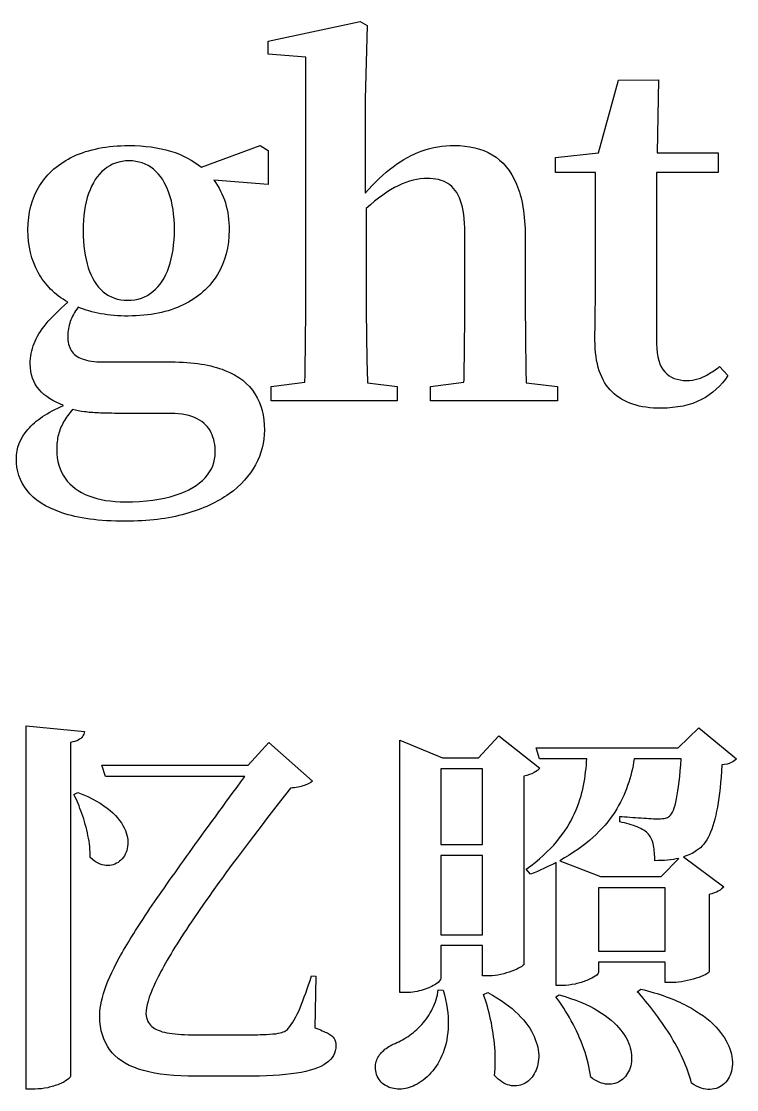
# Model space of a CAD drawing. Extents: x 11992 to 29481, y -6727 to 6811.
# Drawn here: x 28302.8 to 28345.7, y 3347.3 to 3411.4 of the extents above; entities that cross this region are included whole.
import ezdxf

# ---------------------------------------------------------------- set-up
doc = ezdxf.new("R2010")
doc.units = 0
doc.header["$MEASUREMENT"] = 0
doc.layers.add('layer 1', color=8, linetype='CONTINUOUS')
doc.layers.add('zoylight 6节点', color=8, linetype='CONTINUOUS')

# ---------------------------------------------------------------- blocks, each defined once
blk = doc.blocks.new('ddddd')
at = {"layer": 'layer 1', "color": 1}
for points, knots in [([(5.438, 63.586), (5.435, 63.786), (5.431, 64.003), (5.428, 64.235), (5.428, 64.235), (5.424, 64.467), (5.421, 64.706), (5.419, 64.949), (5.419, 64.949), (5.417, 65.193), (5.414, 65.431), (5.412, 65.663), (5.412, 65.663), (5.41, 65.895), (5.41, 66.113), (5.41, 66.312), (5.41, 66.312), (5.41, 66.312), (5.41, 67.981), (5.41, 67.981), (5.41, 67.981), (5.407, 68.623), (5.322, 69.145), (5.152, 69.548), (5.152, 69.548), (4.981, 69.949), (4.737, 70.244), (4.42, 70.431), (4.42, 70.431), (4.105, 70.617), (3.724, 70.71), (3.282, 70.707), (3.282, 70.707), (2.946, 70.707), (2.626, 70.654), (2.324, 70.55), (2.324, 70.55), (2.023, 70.443), (1.731, 70.285), (1.448, 70.072), (1.448, 70.072), (1.168, 69.861), (0.887, 69.595), (0.611, 69.275), (0.611, 69.275), (0.611, 69.275), (0.611, 72.098), (0.611, 72.098), (0.611, 72.098), (0.611, 72.098), (0.667, 74.31), (0.667, 74.31), (0.667, 74.31), (0.667, 74.31), (0.458, 74.435), (0.458, 74.435), (0.458, 74.435), (0.458, 74.435), (-2.296, 73.837), (-2.296, 73.837), (-2.296, 73.837), (-2.296, 73.837), (-2.296, 73.447), (-2.296, 73.447), (-2.296, 73.447), (-2.296, 73.447), (-1.169, 73.364), (-1.169, 73.364), (-1.169, 73.364), (-1.169, 73.364), (-1.169, 66.312), (-1.169, 66.312), (-1.169, 66.312), (-1.169, 66.12), (-1.169, 65.907), (-1.171, 65.677), (-1.171, 65.677), (-1.174, 65.448), (-1.176, 65.211), (-1.178, 64.965), (-1.178, 64.965), (-1.181, 64.722), (-1.183, 64.483), (-1.188, 64.252), (-1.188, 64.252), (-1.19, 64.017), (-1.192, 63.799), (-1.197, 63.6), (-1.197, 63.6), (-1.197, 63.6), (-2.212, 63.475), (-2.212, 63.475), (-2.212, 63.475), (-2.212, 63.475), (-2.212, 63.044), (-2.212, 63.044), (-2.212, 63.044), (-2.212, 63.044), (1.571, 63.044), (1.571, 63.044), (1.571, 63.044), (1.571, 63.044), (1.571, 63.475), (1.571, 63.475), (1.571, 63.475), (1.571, 63.475), (0.681, 63.586), (0.681, 63.586), (0.681, 63.586), (0.674, 63.786), (0.667, 64.003), (0.662, 64.24), (0.662, 64.24), (0.658, 64.474), (0.653, 64.715), (0.648, 64.958), (0.648, 64.958), (0.646, 65.204), (0.644, 65.443), (0.641, 65.675), (0.641, 65.675), (0.639, 65.907), (0.639, 66.12), (0.639, 66.312), (0.639, 66.312), (0.639, 66.312), (0.639, 68.816), (0.639, 68.816), (0.639, 68.816), (0.98, 69.129), (1.3, 69.356), (1.603, 69.502), (1.603, 69.502), (1.907, 69.65), (2.197, 69.722), (2.475, 69.72), (2.475, 69.72), (2.716, 69.722), (2.922, 69.671), (3.089, 69.567), (3.089, 69.567), (3.256, 69.462), (3.384, 69.291), (3.47, 69.052), (3.47, 69.052), (3.558, 68.813), (3.602, 68.494), (3.602, 68.092), (3.602, 68.092), (3.602, 68.092), (3.602, 66.312), (3.602, 66.312), (3.602, 66.312), (3.602, 66.113), (3.602, 65.895), (3.599, 65.663), (3.599, 65.663), (3.597, 65.431), (3.597, 65.193), (3.592, 64.952), (3.592, 64.952), (3.59, 64.708), (3.588, 64.472), (3.585, 64.24), (3.585, 64.24), (3.581, 64.01), (3.578, 63.797), (3.574, 63.6), (3.574, 63.6), (3.574, 63.6), (2.572, 63.475), (2.572, 63.475), (2.572, 63.475), (2.572, 63.475), (2.572, 63.044), (2.572, 63.044), (2.572, 63.044), (2.572, 63.044), (6.383, 63.044), (6.383, 63.044), (6.383, 63.044), (6.383, 63.044), (6.383, 63.475), (6.383, 63.475), (6.383, 63.475), (6.383, 63.475), (5.438, 63.586), (5.438, 63.586)], [0, 0, 0, 0, 0.021277, 0.021277, 0.021277, 0.021277, 0.042553, 0.042553, 0.042553, 0.042553, 0.06383, 0.06383, 0.06383, 0.06383, 0.085106, 0.085106, 0.085106, 0.085106, 0.106383, 0.106383, 0.106383, 0.106383, 0.12766, 0.12766, 0.12766, 0.12766, 0.148936, 0.148936, 0.148936, 0.148936, 0.170213, 0.170213, 0.170213, 0.170213, 0.191489, 0.191489, 0.191489, 0.191489, 0.212766, 0.212766, 0.212766, 0.212766, 0.234043, 0.234043, 0.234043, 0.234043, 0.255319, 0.255319, 0.255319, 0.255319, 0.276596, 0.276596, 0.276596, 0.276596, 0.297872, 0.297872, 0.297872, 0.297872, 0.319149, 0.319149, 0.319149, 0.319149, 0.340426, 0.340426, 0.340426, 0.340426, 0.361702, 0.361702, 0.361702, 0.361702, 0.382979, 0.382979, 0.382979, 0.382979, 0.404255, 0.404255, 0.404255, 0.404255, 0.425532, 0.425532, 0.425532, 0.425532, 0.446809, 0.446809, 0.446809, 0.446809, 0.468085, 0.468085, 0.468085, 0.468085, 0.489362, 0.489362, 0.489362, 0.489362, 0.510638, 0.510638, 0.510638, 0.510638, 0.531915, 0.531915, 0.531915, 0.531915, 0.553191, 0.553191, 0.553191, 0.553191, 0.574468, 0.574468, 0.574468, 0.574468, 0.595745, 0.595745, 0.595745, 0.595745, 0.617021, 0.617021, 0.617021, 0.617021, 0.638298, 0.638298, 0.638298, 0.638298, 0.659574, 0.659574, 0.659574, 0.659574, 0.680851, 0.680851, 0.680851, 0.680851, 0.702128, 0.702128, 0.702128, 0.702128, 0.723404, 0.723404, 0.723404, 0.723404, 0.744681, 0.744681, 0.744681, 0.744681, 0.765957, 0.765957, 0.765957, 0.765957, 0.787234, 0.787234, 0.787234, 0.787234, 0.808511, 0.808511, 0.808511, 0.808511, 0.829787, 0.829787, 0.829787, 0.829787, 0.851064, 0.851064, 0.851064, 0.851064, 0.87234, 0.87234, 0.87234, 0.87234, 0.893617, 0.893617, 0.893617, 0.893617, 0.914894, 0.914894, 0.914894, 0.914894, 0.93617, 0.93617, 0.93617, 0.93617, 0.957447, 0.957447, 0.957447, 0.957447, 0.978723, 0.978723, 0.978723, 0.978723, 1, 1, 1, 1]), ([(11.244, 64.073), (11.121, 63.98), (11.005, 63.904), (10.901, 63.841), (10.901, 63.841), (10.796, 63.779), (10.692, 63.732), (10.59, 63.702), (10.59, 63.702), (10.486, 63.672), (10.375, 63.656), (10.256, 63.656), (10.256, 63.656), (9.976, 63.653), (9.756, 63.739), (9.596, 63.913), (9.596, 63.913), (9.436, 64.087), (9.355, 64.367), (9.352, 64.754), (9.352, 64.754), (9.352, 64.754), (9.352, 69.901), (9.352, 69.901), (9.352, 69.901), (9.352, 69.901), (11.202, 69.901), (11.202, 69.901), (11.202, 69.901), (11.202, 69.901), (11.202, 70.485), (11.202, 70.485), (11.202, 70.485), (11.202, 70.485), (9.366, 70.485), (9.366, 70.485), (9.366, 70.485), (9.366, 70.485), (9.408, 72.682), (9.408, 72.682), (9.408, 72.682), (9.408, 72.682), (8.212, 72.668), (8.212, 72.668), (8.212, 72.668), (8.212, 72.668), (7.614, 70.485), (7.614, 70.485), (7.614, 70.485), (7.614, 70.485), (6.32, 70.346), (6.32, 70.346), (6.32, 70.346), (6.32, 70.346), (6.32, 69.901), (6.32, 69.901), (6.32, 69.901), (6.32, 69.901), (7.516, 69.901), (7.516, 69.901), (7.516, 69.901), (7.516, 69.901), (7.516, 66.257), (7.516, 66.257), (7.516, 66.257), (7.516, 66.073), (7.514, 65.902), (7.514, 65.747), (7.514, 65.747), (7.512, 65.591), (7.509, 65.443), (7.507, 65.302), (7.507, 65.302), (7.505, 65.158), (7.503, 65.012), (7.503, 64.866), (7.503, 64.866), (7.505, 64.159), (7.676, 63.642), (8.017, 63.313), (8.017, 63.313), (8.358, 62.981), (8.849, 62.819), (9.491, 62.821), (9.491, 62.821), (9.964, 62.824), (10.365, 62.909), (10.697, 63.081), (10.697, 63.081), (11.028, 63.25), (11.293, 63.493), (11.494, 63.809), (11.494, 63.809), (11.494, 63.809), (11.244, 64.073), (11.244, 64.073)], [0, 0, 0, 0, 0.041667, 0.041667, 0.041667, 0.041667, 0.083333, 0.083333, 0.083333, 0.083333, 0.125, 0.125, 0.125, 0.125, 0.166667, 0.166667, 0.166667, 0.166667, 0.208333, 0.208333, 0.208333, 0.208333, 0.25, 0.25, 0.25, 0.25, 0.291667, 0.291667, 0.291667, 0.291667, 0.333333, 0.333333, 0.333333, 0.333333, 0.375, 0.375, 0.375, 0.375, 0.416667, 0.416667, 0.416667, 0.416667, 0.458333, 0.458333, 0.458333, 0.458333, 0.5, 0.5, 0.5, 0.5, 0.541667, 0.541667, 0.541667, 0.541667, 0.583333, 0.583333, 0.583333, 0.583333, 0.625, 0.625, 0.625, 0.625, 0.666667, 0.666667, 0.666667, 0.666667, 0.708333, 0.708333, 0.708333, 0.708333, 0.75, 0.75, 0.75, 0.75, 0.791667, 0.791667, 0.791667, 0.791667, 0.833333, 0.833333, 0.833333, 0.833333, 0.875, 0.875, 0.875, 0.875, 0.916667, 0.916667, 0.916667, 0.916667, 0.958333, 0.958333, 0.958333, 0.958333, 1, 1, 1, 1]), ([(-2.302, 70.554), (-2.302, 70.554), (-2.538, 70.707), (-2.538, 70.707), (-2.538, 70.707), (-2.538, 70.707), (-4.305, 70.054), (-4.305, 70.054), (-4.305, 70.054), (-4.555, 70.264), (-4.864, 70.424), (-5.227, 70.538), (-5.227, 70.538), (-5.591, 70.649), (-6.009, 70.707), (-6.475, 70.707), (-6.475, 70.707), (-7.128, 70.705), (-7.682, 70.596), (-8.132, 70.385), (-8.132, 70.385), (-8.582, 70.174), (-8.925, 69.877), (-9.157, 69.5), (-9.157, 69.5), (-9.388, 69.122), (-9.504, 68.681), (-9.507, 68.176), (-9.507, 68.176), (-9.504, 67.694), (-9.402, 67.267), (-9.201, 66.899), (-9.201, 66.899), (-8.997, 66.528), (-8.7, 66.231), (-8.31, 66.006), (-8.31, 66.006), (-8.579, 65.772), (-8.795, 65.554), (-8.962, 65.355), (-8.962, 65.355), (-9.126, 65.153), (-9.247, 64.956), (-9.323, 64.764), (-9.323, 64.764), (-9.4, 64.569), (-9.437, 64.367), (-9.437, 64.156), (-9.437, 64.156), (-9.435, 63.839), (-9.347, 63.579), (-9.17, 63.38), (-9.17, 63.38), (-8.997, 63.178), (-8.751, 63.021), (-8.436, 62.905), (-8.436, 62.905), (-8.92, 62.696), (-9.279, 62.457), (-9.509, 62.188), (-9.509, 62.188), (-9.741, 61.92), (-9.857, 61.625), (-9.854, 61.305), (-9.854, 61.305), (-9.859, 60.953), (-9.752, 60.638), (-9.534, 60.355), (-9.534, 60.355), (-9.319, 60.072), (-8.971, 59.85), (-8.491, 59.683), (-8.491, 59.683), (-8.009, 59.516), (-7.374, 59.432), (-6.586, 59.428), (-6.586, 59.428), (-5.9, 59.43), (-5.297, 59.504), (-4.778, 59.65), (-4.778, 59.65), (-4.258, 59.796), (-3.823, 59.996), (-3.473, 60.25), (-3.473, 60.25), (-3.12, 60.503), (-2.858, 60.795), (-2.68, 61.124), (-2.68, 61.124), (-2.501, 61.451), (-2.413, 61.799), (-2.413, 62.168), (-2.413, 62.168), (-2.411, 62.587), (-2.506, 62.949), (-2.696, 63.255), (-2.696, 63.255), (-2.886, 63.558), (-3.188, 63.795), (-3.6, 63.959), (-3.6, 63.959), (-4.013, 64.126), (-4.548, 64.21), (-5.209, 64.212), (-5.209, 64.212), (-5.209, 64.212), (-7.253, 64.212), (-7.253, 64.212), (-7.253, 64.212), (-7.511, 64.212), (-7.719, 64.242), (-7.875, 64.3), (-7.875, 64.3), (-8.03, 64.356), (-8.141, 64.442), (-8.208, 64.555), (-8.208, 64.555), (-8.278, 64.669), (-8.313, 64.81), (-8.31, 64.977), (-8.31, 64.977), (-8.31, 65.135), (-8.285, 65.285), (-8.236, 65.427), (-8.236, 65.427), (-8.185, 65.566), (-8.109, 65.71), (-8.004, 65.853), (-8.004, 65.853), (-7.796, 65.77), (-7.566, 65.705), (-7.316, 65.659), (-7.316, 65.659), (-7.066, 65.612), (-6.794, 65.589), (-6.502, 65.589), (-6.502, 65.589), (-5.851, 65.594), (-5.302, 65.705), (-4.85, 65.923), (-4.85, 65.923), (-4.4, 66.141), (-4.057, 66.444), (-3.823, 66.832), (-3.823, 66.832), (-3.589, 67.219), (-3.473, 67.666), (-3.47, 68.176), (-3.47, 68.176), (-3.47, 68.463), (-3.507, 68.732), (-3.584, 68.983), (-3.584, 68.983), (-3.66, 69.235), (-3.776, 69.462), (-3.929, 69.664), (-3.929, 69.664), (-3.929, 69.664), (-2.302, 69.539), (-2.302, 69.539), (-2.302, 69.539), (-2.302, 69.539), (-2.302, 70.554), (-2.302, 70.554)], [0, 0, 0, 0, 0.02439, 0.02439, 0.02439, 0.02439, 0.04878, 0.04878, 0.04878, 0.04878, 0.073171, 0.073171, 0.073171, 0.073171, 0.097561, 0.097561, 0.097561, 0.097561, 0.121951, 0.121951, 0.121951, 0.121951, 0.146341, 0.146341, 0.146341, 0.146341, 0.170732, 0.170732, 0.170732, 0.170732, 0.195122, 0.195122, 0.195122, 0.195122, 0.219512, 0.219512, 0.219512, 0.219512, 0.243902, 0.243902, 0.243902, 0.243902, 0.268293, 0.268293, 0.268293, 0.268293, 0.292683, 0.292683, 0.292683, 0.292683, 0.317073, 0.317073, 0.317073, 0.317073, 0.341463, 0.341463, 0.341463, 0.341463, 0.365854, 0.365854, 0.365854, 0.365854, 0.390244, 0.390244, 0.390244, 0.390244, 0.414634, 0.414634, 0.414634, 0.414634, 0.439024, 0.439024, 0.439024, 0.439024, 0.463415, 0.463415, 0.463415, 0.463415, 0.487805, 0.487805, 0.487805, 0.487805, 0.512195, 0.512195, 0.512195, 0.512195, 0.536585, 0.536585, 0.536585, 0.536585, 0.560976, 0.560976, 0.560976, 0.560976, 0.585366, 0.585366, 0.585366, 0.585366, 0.609756, 0.609756, 0.609756, 0.609756, 0.634146, 0.634146, 0.634146, 0.634146, 0.658537, 0.658537, 0.658537, 0.658537, 0.682927, 0.682927, 0.682927, 0.682927, 0.707317, 0.707317, 0.707317, 0.707317, 0.731707, 0.731707, 0.731707, 0.731707, 0.756098, 0.756098, 0.756098, 0.756098, 0.780488, 0.780488, 0.780488, 0.780488, 0.804878, 0.804878, 0.804878, 0.804878, 0.829268, 0.829268, 0.829268, 0.829268, 0.853659, 0.853659, 0.853659, 0.853659, 0.878049, 0.878049, 0.878049, 0.878049, 0.902439, 0.902439, 0.902439, 0.902439, 0.926829, 0.926829, 0.926829, 0.926829, 0.95122, 0.95122, 0.95122, 0.95122, 0.97561, 0.97561, 0.97561, 0.97561, 1, 1, 1, 1]), ([(-6.516, 66.062), (-6.804, 66.064), (-7.047, 66.15), (-7.246, 66.319), (-7.246, 66.319), (-7.444, 66.488), (-7.594, 66.727), (-7.696, 67.038), (-7.696, 67.038), (-7.8, 67.351), (-7.852, 67.719), (-7.852, 68.148), (-7.852, 68.148), (-7.852, 68.582), (-7.796, 68.955), (-7.687, 69.268), (-7.687, 69.268), (-7.578, 69.581), (-7.42, 69.822), (-7.214, 69.991), (-7.214, 69.991), (-7.01, 70.16), (-6.762, 70.246), (-6.475, 70.248), (-6.475, 70.248), (-6.189, 70.246), (-5.946, 70.163), (-5.744, 69.996), (-5.744, 69.996), (-5.54, 69.831), (-5.385, 69.592), (-5.276, 69.286), (-5.276, 69.286), (-5.167, 68.98), (-5.112, 68.614), (-5.112, 68.19), (-5.112, 68.19), (-5.112, 67.752), (-5.167, 67.374), (-5.278, 67.056), (-5.278, 67.056), (-5.387, 66.739), (-5.547, 66.495), (-5.756, 66.324), (-5.756, 66.324), (-5.965, 66.15), (-6.22, 66.064), (-6.516, 66.062)], [0, 0, 0, 0, 0.083333, 0.083333, 0.083333, 0.083333, 0.166667, 0.166667, 0.166667, 0.166667, 0.25, 0.25, 0.25, 0.25, 0.333333, 0.333333, 0.333333, 0.333333, 0.416667, 0.416667, 0.416667, 0.416667, 0.5, 0.5, 0.5, 0.5, 0.583333, 0.583333, 0.583333, 0.583333, 0.666667, 0.666667, 0.666667, 0.666667, 0.75, 0.75, 0.75, 0.75, 0.833333, 0.833333, 0.833333, 0.833333, 0.916667, 0.916667, 0.916667, 0.916667, 1, 1, 1, 1]), ([(-5.223, 62.668), (-4.891, 62.666), (-4.627, 62.613), (-4.432, 62.508), (-4.432, 62.508), (-4.235, 62.404), (-4.096, 62.263), (-4.01, 62.086), (-4.01, 62.086), (-3.927, 61.913), (-3.885, 61.716), (-3.888, 61.5), (-3.888, 61.5), (-3.888, 61.215), (-3.987, 60.96), (-4.189, 60.737), (-4.189, 60.737), (-4.388, 60.515), (-4.69, 60.339), (-5.088, 60.209), (-5.088, 60.209), (-5.489, 60.079), (-5.988, 60.014), (-6.586, 60.012), (-6.586, 60.012), (-7.01, 60.012), (-7.374, 60.072), (-7.682, 60.19), (-7.682, 60.19), (-7.988, 60.308), (-8.225, 60.485), (-8.392, 60.719), (-8.392, 60.719), (-8.558, 60.951), (-8.642, 61.24), (-8.644, 61.583), (-8.644, 61.583), (-8.644, 61.743), (-8.628, 61.892), (-8.593, 62.026), (-8.593, 62.026), (-8.558, 62.161), (-8.505, 62.288), (-8.436, 62.411), (-8.436, 62.411), (-8.366, 62.534), (-8.278, 62.657), (-8.171, 62.78), (-8.171, 62.78), (-8.058, 62.752), (-7.937, 62.731), (-7.812, 62.715), (-7.812, 62.715), (-7.687, 62.698), (-7.548, 62.687), (-7.39, 62.68), (-7.39, 62.68), (-7.233, 62.671), (-7.047, 62.668), (-6.836, 62.668), (-6.836, 62.668), (-6.836, 62.668), (-5.223, 62.668), (-5.223, 62.668)], [0, 0, 0, 0, 0.0625, 0.0625, 0.0625, 0.0625, 0.125, 0.125, 0.125, 0.125, 0.1875, 0.1875, 0.1875, 0.1875, 0.25, 0.25, 0.25, 0.25, 0.3125, 0.3125, 0.3125, 0.3125, 0.375, 0.375, 0.375, 0.375, 0.4375, 0.4375, 0.4375, 0.4375, 0.5, 0.5, 0.5, 0.5, 0.5625, 0.5625, 0.5625, 0.5625, 0.625, 0.625, 0.625, 0.625, 0.6875, 0.6875, 0.6875, 0.6875, 0.75, 0.75, 0.75, 0.75, 0.8125, 0.8125, 0.8125, 0.8125, 0.875, 0.875, 0.875, 0.875, 0.9375, 0.9375, 0.9375, 0.9375, 1, 1, 1, 1])]:
    blk.add_open_spline(points, degree=3, knots=knots, dxfattribs=at)
at = {"layer": 'layer 1'}
for points, knots in [([(-9.558, 53.291), (-9.558, 53.291), (-9.558, 42.384), (-9.558, 42.384), (-9.558, 42.384), (-9.558, 42.384), (-9.29, 42.384), (-9.29, 42.384), (-9.29, 42.384), (-9.164, 42.386), (-9.038, 42.399), (-8.914, 42.426), (-8.914, 42.426), (-8.79, 42.456), (-8.675, 42.491), (-8.573, 42.531), (-8.573, 42.531), (-8.47, 42.574), (-8.388, 42.617), (-8.326, 42.659), (-8.326, 42.659), (-8.264, 42.702), (-8.233, 42.737), (-8.231, 42.768), (-8.231, 42.768), (-8.231, 42.768), (-8.231, 52.79), (-8.231, 52.79), (-8.231, 52.79), (-8.132, 52.806), (-8.053, 52.829), (-7.996, 52.86), (-7.996, 52.86), (-7.938, 52.889), (-7.896, 52.926), (-7.868, 52.971), (-7.868, 52.971), (-7.841, 53.014), (-7.822, 53.062), (-7.812, 53.116), (-7.812, 53.116), (-7.812, 53.116), (-9.558, 53.291), (-9.558, 53.291)], [0, 0, 0, 0, 0.090909, 0.090909, 0.090909, 0.090909, 0.181818, 0.181818, 0.181818, 0.181818, 0.272727, 0.272727, 0.272727, 0.272727, 0.363636, 0.363636, 0.363636, 0.363636, 0.454545, 0.454545, 0.454545, 0.454545, 0.545455, 0.545455, 0.545455, 0.545455, 0.636364, 0.636364, 0.636364, 0.636364, 0.727273, 0.727273, 0.727273, 0.727273, 0.818182, 0.818182, 0.818182, 0.818182, 0.909091, 0.909091, 0.909091, 0.909091, 1, 1, 1, 1]), ([(10.624, 53.233), (10.624, 53.233), (9.995, 52.628), (9.995, 52.628), (9.995, 52.628), (9.995, 52.628), (5.735, 52.628), (5.735, 52.628), (5.735, 52.628), (5.735, 52.628), (5.839, 52.302), (5.839, 52.302), (5.839, 52.302), (5.839, 52.302), (7.259, 52.302), (7.259, 52.302), (7.259, 52.302), (7.246, 52.04), (7.211, 51.77), (7.159, 51.494), (7.159, 51.494), (7.106, 51.221), (7.019, 50.942), (6.893, 50.66), (6.893, 50.66), (6.769, 50.379), (6.588, 50.098), (6.355, 49.816), (6.355, 49.816), (6.123, 49.535), (5.82, 49.258), (5.444, 48.984), (5.444, 48.984), (5.444, 48.984), (5.572, 48.833), (5.572, 48.833), (5.572, 48.833), (5.851, 48.949), (6.107, 49.066), (6.34, 49.182), (6.34, 49.182), (6.34, 49.182), (6.34, 45.492), (6.34, 45.492), (6.34, 45.492), (6.34, 45.492), (6.514, 45.492), (6.514, 45.492), (6.514, 45.492), (6.65, 45.494), (6.782, 45.509), (6.912, 45.538), (6.912, 45.538), (7.04, 45.568), (7.159, 45.602), (7.263, 45.647), (7.263, 45.647), (7.368, 45.69), (7.452, 45.732), (7.514, 45.777), (7.514, 45.777), (7.576, 45.82), (7.607, 45.859), (7.609, 45.888), (7.609, 45.888), (7.609, 45.888), (7.609, 46.19), (7.609, 46.19), (7.609, 46.19), (7.609, 46.19), (9.611, 46.19), (9.611, 46.19), (9.611, 46.19), (9.611, 46.19), (9.611, 45.585), (9.611, 45.585), (9.611, 45.585), (9.611, 45.585), (9.844, 45.585), (9.844, 45.585), (9.844, 45.585), (9.95, 45.587), (10.065, 45.599), (10.189, 45.624), (10.189, 45.624), (10.311, 45.647), (10.428, 45.676), (10.538, 45.711), (10.538, 45.711), (10.649, 45.746), (10.74, 45.781), (10.812, 45.816), (10.812, 45.816), (10.884, 45.851), (10.92, 45.878), (10.926, 45.899), (10.926, 45.899), (10.926, 45.899), (10.926, 48.227), (10.926, 48.227), (10.926, 48.227), (11.037, 48.253), (11.13, 48.286), (11.204, 48.326), (11.204, 48.326), (11.279, 48.369), (11.334, 48.414), (11.369, 48.46), (11.369, 48.46), (11.369, 48.46), (10.158, 49.357), (10.158, 49.357), (10.158, 49.357), (10.234, 49.38), (10.303, 49.407), (10.369, 49.436), (10.369, 49.436), (10.435, 49.467), (10.496, 49.502), (10.554, 49.543), (10.554, 49.543), (10.709, 49.646), (10.835, 49.803), (10.936, 50.016), (10.936, 50.016), (11.037, 50.228), (11.116, 50.507), (11.176, 50.85), (11.176, 50.85), (11.237, 51.196), (11.281, 51.617), (11.31, 52.115), (11.31, 52.115), (11.427, 52.127), (11.518, 52.15), (11.588, 52.183), (11.588, 52.183), (11.66, 52.214), (11.714, 52.255), (11.753, 52.302), (11.753, 52.302), (11.753, 52.302), (10.624, 53.233), (10.624, 53.233)], [0, 0, 0, 0, 0.027778, 0.027778, 0.027778, 0.027778, 0.055556, 0.055556, 0.055556, 0.055556, 0.083333, 0.083333, 0.083333, 0.083333, 0.111111, 0.111111, 0.111111, 0.111111, 0.138889, 0.138889, 0.138889, 0.138889, 0.166667, 0.166667, 0.166667, 0.166667, 0.194444, 0.194444, 0.194444, 0.194444, 0.222222, 0.222222, 0.222222, 0.222222, 0.25, 0.25, 0.25, 0.25, 0.277778, 0.277778, 0.277778, 0.277778, 0.305556, 0.305556, 0.305556, 0.305556, 0.333333, 0.333333, 0.333333, 0.333333, 0.361111, 0.361111, 0.361111, 0.361111, 0.388889, 0.388889, 0.388889, 0.388889, 0.416667, 0.416667, 0.416667, 0.416667, 0.444444, 0.444444, 0.444444, 0.444444, 0.472222, 0.472222, 0.472222, 0.472222, 0.5, 0.5, 0.5, 0.5, 0.527778, 0.527778, 0.527778, 0.527778, 0.555556, 0.555556, 0.555556, 0.555556, 0.583333, 0.583333, 0.583333, 0.583333, 0.611111, 0.611111, 0.611111, 0.611111, 0.638889, 0.638889, 0.638889, 0.638889, 0.666667, 0.666667, 0.666667, 0.666667, 0.694444, 0.694444, 0.694444, 0.694444, 0.722222, 0.722222, 0.722222, 0.722222, 0.75, 0.75, 0.75, 0.75, 0.777778, 0.777778, 0.777778, 0.777778, 0.805556, 0.805556, 0.805556, 0.805556, 0.833333, 0.833333, 0.833333, 0.833333, 0.861111, 0.861111, 0.861111, 0.861111, 0.888889, 0.888889, 0.888889, 0.888889, 0.916667, 0.916667, 0.916667, 0.916667, 0.944444, 0.944444, 0.944444, 0.944444, 0.972222, 0.972222, 0.972222, 0.972222, 1, 1, 1, 1]), ([(4.338, 45.783), (4.448, 45.785), (4.561, 45.798), (4.679, 45.824), (4.679, 45.824), (4.797, 45.851), (4.91, 45.884), (5.013, 45.923), (5.013, 45.923), (5.118, 45.961), (5.201, 46), (5.267, 46.039), (5.267, 46.039), (5.333, 46.076), (5.37, 46.107), (5.374, 46.132), (5.374, 46.132), (5.374, 46.132), (5.374, 51.778), (5.374, 51.778), (5.374, 51.778), (5.496, 51.803), (5.597, 51.838), (5.678, 51.883), (5.678, 51.883), (5.758, 51.927), (5.816, 51.974), (5.851, 52.022), (5.851, 52.022), (5.851, 52.022), (4.617, 52.988), (4.617, 52.988), (4.617, 52.988), (4.617, 52.988), (4.012, 52.325), (4.012, 52.325), (4.012, 52.325), (4.012, 52.325), (2.929, 52.325), (2.929, 52.325), (2.929, 52.325), (2.929, 52.325), (1.649, 52.86), (1.649, 52.86), (1.649, 52.86), (1.649, 52.86), (1.649, 45.282), (1.649, 45.282), (1.649, 45.282), (1.649, 45.282), (1.835, 45.282), (1.835, 45.282), (1.835, 45.282), (2.019, 45.284), (2.192, 45.311), (2.349, 45.364), (2.349, 45.364), (2.508, 45.414), (2.636, 45.472), (2.733, 45.538), (2.733, 45.538), (2.83, 45.606), (2.881, 45.665), (2.883, 45.713), (2.883, 45.713), (2.883, 45.713), (2.883, 46.691), (2.883, 46.691), (2.883, 46.691), (2.883, 46.691), (4.128, 46.691), (4.128, 46.691), (4.128, 46.691), (4.128, 46.691), (4.128, 45.783), (4.128, 45.783), (4.128, 45.783), (4.128, 45.783), (4.338, 45.783), (4.338, 45.783)], [0, 0, 0, 0, 0.05, 0.05, 0.05, 0.05, 0.1, 0.1, 0.1, 0.1, 0.15, 0.15, 0.15, 0.15, 0.2, 0.2, 0.2, 0.2, 0.25, 0.25, 0.25, 0.25, 0.3, 0.3, 0.3, 0.3, 0.35, 0.35, 0.35, 0.35, 0.4, 0.4, 0.4, 0.4, 0.45, 0.45, 0.45, 0.45, 0.5, 0.5, 0.5, 0.5, 0.55, 0.55, 0.55, 0.55, 0.6, 0.6, 0.6, 0.6, 0.65, 0.65, 0.65, 0.65, 0.7, 0.7, 0.7, 0.7, 0.75, 0.75, 0.75, 0.75, 0.8, 0.8, 0.8, 0.8, 0.85, 0.85, 0.85, 0.85, 0.9, 0.9, 0.9, 0.9, 0.95, 0.95, 0.95, 0.95, 1, 1, 1, 1]), ([(-0.874, 45.771), (-0.874, 45.771), (-1.002, 45.783), (-1.002, 45.783), (-1.002, 45.783), (-1.117, 45.414), (-1.231, 45.096), (-1.342, 44.826), (-1.342, 44.826), (-1.454, 44.557), (-1.575, 44.347), (-1.701, 44.2), (-1.701, 44.2), (-1.728, 44.169), (-1.765, 44.14), (-1.81, 44.116), (-1.81, 44.116), (-1.856, 44.093), (-1.92, 44.074), (-2.005, 44.058), (-2.005, 44.058), (-2.091, 44.043), (-2.207, 44.033), (-2.355, 44.025), (-2.355, 44.025), (-2.502, 44.017), (-2.692, 44.014), (-2.923, 44.014), (-2.923, 44.014), (-2.923, 44.014), (-4.483, 44.014), (-4.483, 44.014), (-4.483, 44.014), (-4.789, 44.012), (-5.048, 44.027), (-5.259, 44.06), (-5.259, 44.06), (-5.47, 44.093), (-5.633, 44.151), (-5.752, 44.235), (-5.752, 44.235), (-5.868, 44.318), (-5.938, 44.434), (-5.961, 44.584), (-5.961, 44.584), (-5.983, 44.768), (-5.921, 45.036), (-5.771, 45.389), (-5.771, 45.389), (-5.622, 45.742), (-5.375, 46.194), (-5.032, 46.743), (-5.032, 46.743), (-4.689, 47.292), (-4.235, 47.954), (-3.674, 48.726), (-3.674, 48.726), (-3.113, 49.498), (-2.432, 50.394), (-1.631, 51.417), (-1.631, 51.417), (-1.464, 51.434), (-1.326, 51.462), (-1.22, 51.496), (-1.22, 51.496), (-1.115, 51.531), (-1.03, 51.574), (-0.968, 51.626), (-0.968, 51.626), (-0.968, 51.626), (-2.283, 52.79), (-2.283, 52.79), (-2.283, 52.79), (-2.283, 52.79), (-2.9, 52.104), (-2.9, 52.104), (-2.9, 52.104), (-2.9, 52.104), (-7.288, 52.104), (-7.288, 52.104), (-7.288, 52.104), (-7.288, 52.104), (-7.184, 51.766), (-7.184, 51.766), (-7.184, 51.766), (-7.184, 51.766), (-3.005, 51.766), (-3.005, 51.766), (-3.005, 51.766), (-3.625, 50.916), (-4.178, 50.158), (-4.661, 49.486), (-4.661, 49.486), (-5.144, 48.817), (-5.562, 48.222), (-5.913, 47.702), (-5.913, 47.702), (-6.262, 47.182), (-6.547, 46.72), (-6.768, 46.32), (-6.768, 46.32), (-6.99, 45.919), (-7.147, 45.564), (-7.242, 45.253), (-7.242, 45.253), (-7.337, 44.941), (-7.372, 44.662), (-7.346, 44.409), (-7.346, 44.409), (-7.314, 44.029), (-7.191, 43.719), (-6.98, 43.476), (-6.98, 43.476), (-6.77, 43.234), (-6.458, 43.055), (-6.043, 42.941), (-6.043, 42.941), (-5.63, 42.824), (-5.102, 42.768), (-4.46, 42.768), (-4.46, 42.768), (-4.46, 42.768), (-3.016, 42.768), (-3.016, 42.768), (-3.016, 42.768), (-2.382, 42.768), (-1.86, 42.799), (-1.454, 42.861), (-1.454, 42.861), (-1.049, 42.925), (-0.75, 43.024), (-0.556, 43.16), (-0.556, 43.16), (-0.364, 43.296), (-0.267, 43.47), (-0.269, 43.688), (-0.269, 43.688), (-0.267, 43.775), (-0.285, 43.847), (-0.32, 43.905), (-0.32, 43.905), (-0.356, 43.961), (-0.42, 44.014), (-0.512, 44.06), (-0.512, 44.06), (-0.603, 44.109), (-0.733, 44.163), (-0.898, 44.223), (-0.898, 44.223), (-0.898, 44.223), (-0.874, 45.771), (-0.874, 45.771)], [0, 0, 0, 0, 0.026316, 0.026316, 0.026316, 0.026316, 0.052632, 0.052632, 0.052632, 0.052632, 0.078947, 0.078947, 0.078947, 0.078947, 0.105263, 0.105263, 0.105263, 0.105263, 0.131579, 0.131579, 0.131579, 0.131579, 0.157895, 0.157895, 0.157895, 0.157895, 0.184211, 0.184211, 0.184211, 0.184211, 0.210526, 0.210526, 0.210526, 0.210526, 0.236842, 0.236842, 0.236842, 0.236842, 0.263158, 0.263158, 0.263158, 0.263158, 0.289474, 0.289474, 0.289474, 0.289474, 0.315789, 0.315789, 0.315789, 0.315789, 0.342105, 0.342105, 0.342105, 0.342105, 0.368421, 0.368421, 0.368421, 0.368421, 0.394737, 0.394737, 0.394737, 0.394737, 0.421053, 0.421053, 0.421053, 0.421053, 0.447368, 0.447368, 0.447368, 0.447368, 0.473684, 0.473684, 0.473684, 0.473684, 0.5, 0.5, 0.5, 0.5, 0.526316, 0.526316, 0.526316, 0.526316, 0.552632, 0.552632, 0.552632, 0.552632, 0.578947, 0.578947, 0.578947, 0.578947, 0.605263, 0.605263, 0.605263, 0.605263, 0.631579, 0.631579, 0.631579, 0.631579, 0.657895, 0.657895, 0.657895, 0.657895, 0.684211, 0.684211, 0.684211, 0.684211, 0.710526, 0.710526, 0.710526, 0.710526, 0.736842, 0.736842, 0.736842, 0.736842, 0.763158, 0.763158, 0.763158, 0.763158, 0.789474, 0.789474, 0.789474, 0.789474, 0.815789, 0.815789, 0.815789, 0.815789, 0.842105, 0.842105, 0.842105, 0.842105, 0.868421, 0.868421, 0.868421, 0.868421, 0.894737, 0.894737, 0.894737, 0.894737, 0.921053, 0.921053, 0.921053, 0.921053, 0.947368, 0.947368, 0.947368, 0.947368, 0.973684, 0.973684, 0.973684, 0.973684, 1, 1, 1, 1]), ([(9.494, 48.763), (9.494, 48.763), (7.667, 48.763), (7.667, 48.763), (7.667, 48.763), (7.667, 48.763), (6.445, 49.24), (6.445, 49.24), (6.445, 49.24), (6.838, 49.459), (7.17, 49.692), (7.44, 49.937), (7.44, 49.937), (7.708, 50.181), (7.927, 50.435), (8.096, 50.697), (8.096, 50.697), (8.262, 50.959), (8.392, 51.225), (8.484, 51.494), (8.484, 51.494), (8.577, 51.764), (8.641, 52.034), (8.68, 52.302), (8.68, 52.302), (8.68, 52.302), (10.088, 52.302), (10.088, 52.302), (10.088, 52.302), (10.055, 51.789), (10.009, 51.388), (9.952, 51.101), (9.952, 51.101), (9.898, 50.812), (9.826, 50.637), (9.739, 50.579), (9.739, 50.579), (9.706, 50.55), (9.665, 50.528), (9.615, 50.517), (9.615, 50.517), (9.566, 50.503), (9.498, 50.497), (9.413, 50.497), (9.413, 50.497), (9.359, 50.497), (9.287, 50.499), (9.194, 50.505), (9.194, 50.505), (9.101, 50.511), (9, 50.517), (8.887, 50.524), (8.887, 50.524), (8.777, 50.53), (8.666, 50.538), (8.554, 50.546), (8.554, 50.546), (8.443, 50.554), (8.34, 50.561), (8.249, 50.567), (8.249, 50.567), (8.249, 50.567), (8.249, 50.404), (8.249, 50.404), (8.249, 50.404), (8.449, 50.363), (8.623, 50.313), (8.771, 50.253), (8.771, 50.253), (8.92, 50.193), (9.033, 50.119), (9.11, 50.032), (9.11, 50.032), (9.184, 49.948), (9.234, 49.836), (9.26, 49.698), (9.26, 49.698), (9.287, 49.558), (9.298, 49.405), (9.297, 49.24), (9.297, 49.24), (9.43, 49.24), (9.558, 49.246), (9.679, 49.258), (9.679, 49.258), (9.801, 49.269), (9.914, 49.287), (10.018, 49.31), (10.018, 49.31), (10.018, 49.31), (9.494, 48.763), (9.494, 48.763)], [0, 0, 0, 0, 0.043478, 0.043478, 0.043478, 0.043478, 0.086957, 0.086957, 0.086957, 0.086957, 0.130435, 0.130435, 0.130435, 0.130435, 0.173913, 0.173913, 0.173913, 0.173913, 0.217391, 0.217391, 0.217391, 0.217391, 0.26087, 0.26087, 0.26087, 0.26087, 0.304348, 0.304348, 0.304348, 0.304348, 0.347826, 0.347826, 0.347826, 0.347826, 0.391304, 0.391304, 0.391304, 0.391304, 0.434783, 0.434783, 0.434783, 0.434783, 0.478261, 0.478261, 0.478261, 0.478261, 0.521739, 0.521739, 0.521739, 0.521739, 0.565217, 0.565217, 0.565217, 0.565217, 0.608696, 0.608696, 0.608696, 0.608696, 0.652174, 0.652174, 0.652174, 0.652174, 0.695652, 0.695652, 0.695652, 0.695652, 0.73913, 0.73913, 0.73913, 0.73913, 0.782609, 0.782609, 0.782609, 0.782609, 0.826087, 0.826087, 0.826087, 0.826087, 0.869565, 0.869565, 0.869565, 0.869565, 0.913043, 0.913043, 0.913043, 0.913043, 0.956522, 0.956522, 0.956522, 0.956522, 1, 1, 1, 1]), ([(4.128, 51.999), (4.128, 51.999), (4.128, 49.729), (4.128, 49.729), (4.128, 49.729), (4.128, 49.729), (2.883, 49.729), (2.883, 49.729), (2.883, 49.729), (2.883, 49.729), (2.883, 51.999), (2.883, 51.999), (2.883, 51.999), (2.883, 51.999), (4.128, 51.999), (4.128, 51.999)], [0, 0, 0, 0, 0.25, 0.25, 0.25, 0.25, 0.5, 0.5, 0.5, 0.5, 0.75, 0.75, 0.75, 0.75, 1, 1, 1, 1]), ([(-8.126, 51.231), (-8.043, 51.058), (-7.963, 50.866), (-7.888, 50.654), (-7.888, 50.654), (-7.812, 50.441), (-7.752, 50.222), (-7.705, 49.997), (-7.705, 49.997), (-7.657, 49.77), (-7.636, 49.549), (-7.638, 49.333), (-7.638, 49.333), (-7.478, 49.186), (-7.321, 49.106), (-7.166, 49.097), (-7.166, 49.097), (-7.011, 49.087), (-6.875, 49.128), (-6.759, 49.223), (-6.759, 49.223), (-6.642, 49.316), (-6.567, 49.446), (-6.528, 49.609), (-6.528, 49.609), (-6.489, 49.772), (-6.508, 49.952), (-6.584, 50.15), (-6.584, 50.15), (-6.66, 50.35), (-6.813, 50.548), (-7.04, 50.746), (-7.04, 50.746), (-7.269, 50.944), (-7.593, 51.126), (-8.01, 51.289), (-8.01, 51.289), (-8.01, 51.289), (-8.126, 51.231), (-8.126, 51.231)], [0, 0, 0, 0, 0.1, 0.1, 0.1, 0.1, 0.2, 0.2, 0.2, 0.2, 0.3, 0.3, 0.3, 0.3, 0.4, 0.4, 0.4, 0.4, 0.5, 0.5, 0.5, 0.5, 0.6, 0.6, 0.6, 0.6, 0.7, 0.7, 0.7, 0.7, 0.8, 0.8, 0.8, 0.8, 0.9, 0.9, 0.9, 0.9, 1, 1, 1, 1]), ([(2.883, 47.017), (2.883, 47.017), (2.883, 49.391), (2.883, 49.391), (2.883, 49.391), (2.883, 49.391), (4.128, 49.391), (4.128, 49.391), (4.128, 49.391), (4.128, 49.391), (4.128, 47.017), (4.128, 47.017), (4.128, 47.017), (4.128, 47.017), (2.883, 47.017), (2.883, 47.017)], [0, 0, 0, 0, 0.25, 0.25, 0.25, 0.25, 0.5, 0.5, 0.5, 0.5, 0.75, 0.75, 0.75, 0.75, 1, 1, 1, 1]), ([(7.609, 46.528), (7.609, 46.528), (7.609, 48.425), (7.609, 48.425), (7.609, 48.425), (7.609, 48.425), (9.611, 48.425), (9.611, 48.425), (9.611, 48.425), (9.611, 48.425), (9.611, 46.528), (9.611, 46.528), (9.611, 46.528), (9.611, 46.528), (7.609, 46.528), (7.609, 46.528)], [0, 0, 0, 0, 0.25, 0.25, 0.25, 0.25, 0.5, 0.5, 0.5, 0.5, 0.75, 0.75, 0.75, 0.75, 1, 1, 1, 1]), ([(2.801, 45.364), (2.776, 45.162), (2.72, 44.974), (2.632, 44.799), (2.632, 44.799), (2.545, 44.625), (2.438, 44.468), (2.31, 44.326), (2.31, 44.326), (2.18, 44.186), (2.043, 44.064), (1.895, 43.965), (1.895, 43.965), (1.746, 43.864), (1.598, 43.786), (1.451, 43.734), (1.451, 43.734), (1.329, 43.676), (1.222, 43.602), (1.133, 43.515), (1.133, 43.515), (1.041, 43.426), (0.979, 43.325), (0.942, 43.208), (0.942, 43.208), (0.908, 43.094), (0.91, 42.966), (0.95, 42.826), (0.95, 42.826), (1.005, 42.679), (1.094, 42.568), (1.218, 42.494), (1.218, 42.494), (1.342, 42.419), (1.484, 42.382), (1.641, 42.384), (1.641, 42.384), (1.798, 42.384), (1.951, 42.423), (2.103, 42.5), (2.103, 42.5), (2.273, 42.582), (2.434, 42.706), (2.582, 42.869), (2.582, 42.869), (2.731, 43.034), (2.852, 43.236), (2.947, 43.476), (2.947, 43.476), (3.042, 43.719), (3.092, 43.996), (3.102, 44.308), (3.102, 44.308), (3.11, 44.623), (3.061, 44.97), (2.952, 45.352), (2.952, 45.352), (2.952, 45.352), (2.801, 45.364), (2.801, 45.364)], [0, 0, 0, 0, 0.066667, 0.066667, 0.066667, 0.066667, 0.133333, 0.133333, 0.133333, 0.133333, 0.2, 0.2, 0.2, 0.2, 0.266667, 0.266667, 0.266667, 0.266667, 0.333333, 0.333333, 0.333333, 0.333333, 0.4, 0.4, 0.4, 0.4, 0.466667, 0.466667, 0.466667, 0.466667, 0.533333, 0.533333, 0.533333, 0.533333, 0.6, 0.6, 0.6, 0.6, 0.666667, 0.666667, 0.666667, 0.666667, 0.733333, 0.733333, 0.733333, 0.733333, 0.8, 0.8, 0.8, 0.8, 0.866667, 0.866667, 0.866667, 0.866667, 0.933333, 0.933333, 0.933333, 0.933333, 1, 1, 1, 1]), ([(4.163, 45.224), (4.243, 44.997), (4.312, 44.747), (4.373, 44.475), (4.373, 44.475), (4.433, 44.202), (4.473, 43.922), (4.499, 43.633), (4.499, 43.633), (4.522, 43.346), (4.518, 43.065), (4.489, 42.791), (4.489, 42.791), (4.638, 42.632), (4.788, 42.533), (4.941, 42.498), (4.941, 42.498), (5.094, 42.461), (5.236, 42.475), (5.366, 42.539), (5.366, 42.539), (5.496, 42.603), (5.603, 42.704), (5.684, 42.844), (5.684, 42.844), (5.766, 42.983), (5.81, 43.148), (5.816, 43.34), (5.816, 43.34), (5.822, 43.532), (5.777, 43.738), (5.68, 43.959), (5.68, 43.959), (5.585, 44.18), (5.424, 44.403), (5.199, 44.63), (5.199, 44.63), (4.974, 44.857), (4.671, 45.075), (4.291, 45.282), (4.291, 45.282), (4.291, 45.282), (4.163, 45.224), (4.163, 45.224)], [0, 0, 0, 0, 0.090909, 0.090909, 0.090909, 0.090909, 0.181818, 0.181818, 0.181818, 0.181818, 0.272727, 0.272727, 0.272727, 0.272727, 0.363636, 0.363636, 0.363636, 0.363636, 0.454545, 0.454545, 0.454545, 0.454545, 0.545455, 0.545455, 0.545455, 0.545455, 0.636364, 0.636364, 0.636364, 0.636364, 0.727273, 0.727273, 0.727273, 0.727273, 0.818182, 0.818182, 0.818182, 0.818182, 0.909091, 0.909091, 0.909091, 0.909091, 1, 1, 1, 1]), ([(8.773, 45.306), (8.938, 45.129), (9.103, 44.933), (9.269, 44.716), (9.269, 44.716), (9.436, 44.499), (9.595, 44.27), (9.745, 44.029), (9.745, 44.029), (9.894, 43.786), (10.028, 43.542), (10.142, 43.292), (10.142, 43.292), (10.255, 43.043), (10.342, 42.799), (10.402, 42.558), (10.402, 42.558), (10.602, 42.43), (10.788, 42.368), (10.959, 42.376), (10.959, 42.376), (11.13, 42.384), (11.274, 42.442), (11.388, 42.553), (11.388, 42.553), (11.504, 42.663), (11.578, 42.809), (11.611, 42.989), (11.611, 42.989), (11.646, 43.17), (11.625, 43.369), (11.551, 43.589), (11.551, 43.589), (11.477, 43.808), (11.336, 44.029), (11.128, 44.254), (11.128, 44.254), (10.92, 44.477), (10.631, 44.689), (10.263, 44.885), (10.263, 44.885), (9.894, 45.082), (9.432, 45.249), (8.878, 45.387), (8.878, 45.387), (8.878, 45.387), (8.773, 45.306), (8.773, 45.306)], [0, 0, 0, 0, 0.083333, 0.083333, 0.083333, 0.083333, 0.166667, 0.166667, 0.166667, 0.166667, 0.25, 0.25, 0.25, 0.25, 0.333333, 0.333333, 0.333333, 0.333333, 0.416667, 0.416667, 0.416667, 0.416667, 0.5, 0.5, 0.5, 0.5, 0.583333, 0.583333, 0.583333, 0.583333, 0.666667, 0.666667, 0.666667, 0.666667, 0.75, 0.75, 0.75, 0.75, 0.833333, 0.833333, 0.833333, 0.833333, 0.916667, 0.916667, 0.916667, 0.916667, 1, 1, 1, 1]), ([(6.328, 45.154), (6.489, 44.943), (6.644, 44.702), (6.792, 44.434), (6.792, 44.434), (6.939, 44.167), (7.065, 43.887), (7.168, 43.596), (7.168, 43.596), (7.273, 43.307), (7.343, 43.022), (7.376, 42.745), (7.376, 42.745), (7.55, 42.609), (7.719, 42.537), (7.878, 42.529), (7.878, 42.529), (8.039, 42.52), (8.179, 42.56), (8.299, 42.65), (8.299, 42.65), (8.418, 42.741), (8.505, 42.863), (8.557, 43.02), (8.557, 43.02), (8.612, 43.177), (8.618, 43.356), (8.579, 43.552), (8.579, 43.552), (8.538, 43.748), (8.441, 43.948), (8.282, 44.151), (8.282, 44.151), (8.125, 44.357), (7.896, 44.551), (7.593, 44.735), (7.593, 44.735), (7.292, 44.92), (6.904, 45.079), (6.433, 45.212), (6.433, 45.212), (6.433, 45.212), (6.328, 45.154), (6.328, 45.154)], [0, 0, 0, 0, 0.090909, 0.090909, 0.090909, 0.090909, 0.181818, 0.181818, 0.181818, 0.181818, 0.272727, 0.272727, 0.272727, 0.272727, 0.363636, 0.363636, 0.363636, 0.363636, 0.454545, 0.454545, 0.454545, 0.454545, 0.545455, 0.545455, 0.545455, 0.545455, 0.636364, 0.636364, 0.636364, 0.636364, 0.727273, 0.727273, 0.727273, 0.727273, 0.818182, 0.818182, 0.818182, 0.818182, 0.909091, 0.909091, 0.909091, 0.909091, 1, 1, 1, 1])]:
    blk.add_open_spline(points, degree=3, knots=knots, dxfattribs=at)
blk = doc.blocks.new('dfdfdfsadsdfvcv')
at = {"layer": 'zoylight 6节点', "xscale": 2, "yscale": 2, "zscale": 2}
blk.add_blockref('ddddd', (-920.446, 647.401), dxfattribs=at)

msp = doc.modelspace()

# ---------------------------------------------------------------- block references
at = {"layer": 'zoylight 6节点'}
msp.add_blockref('dfdfdfsadsdfvcv', (29242.616, 2615.144), dxfattribs=at)

doc.saveas('drawing.dxf')
